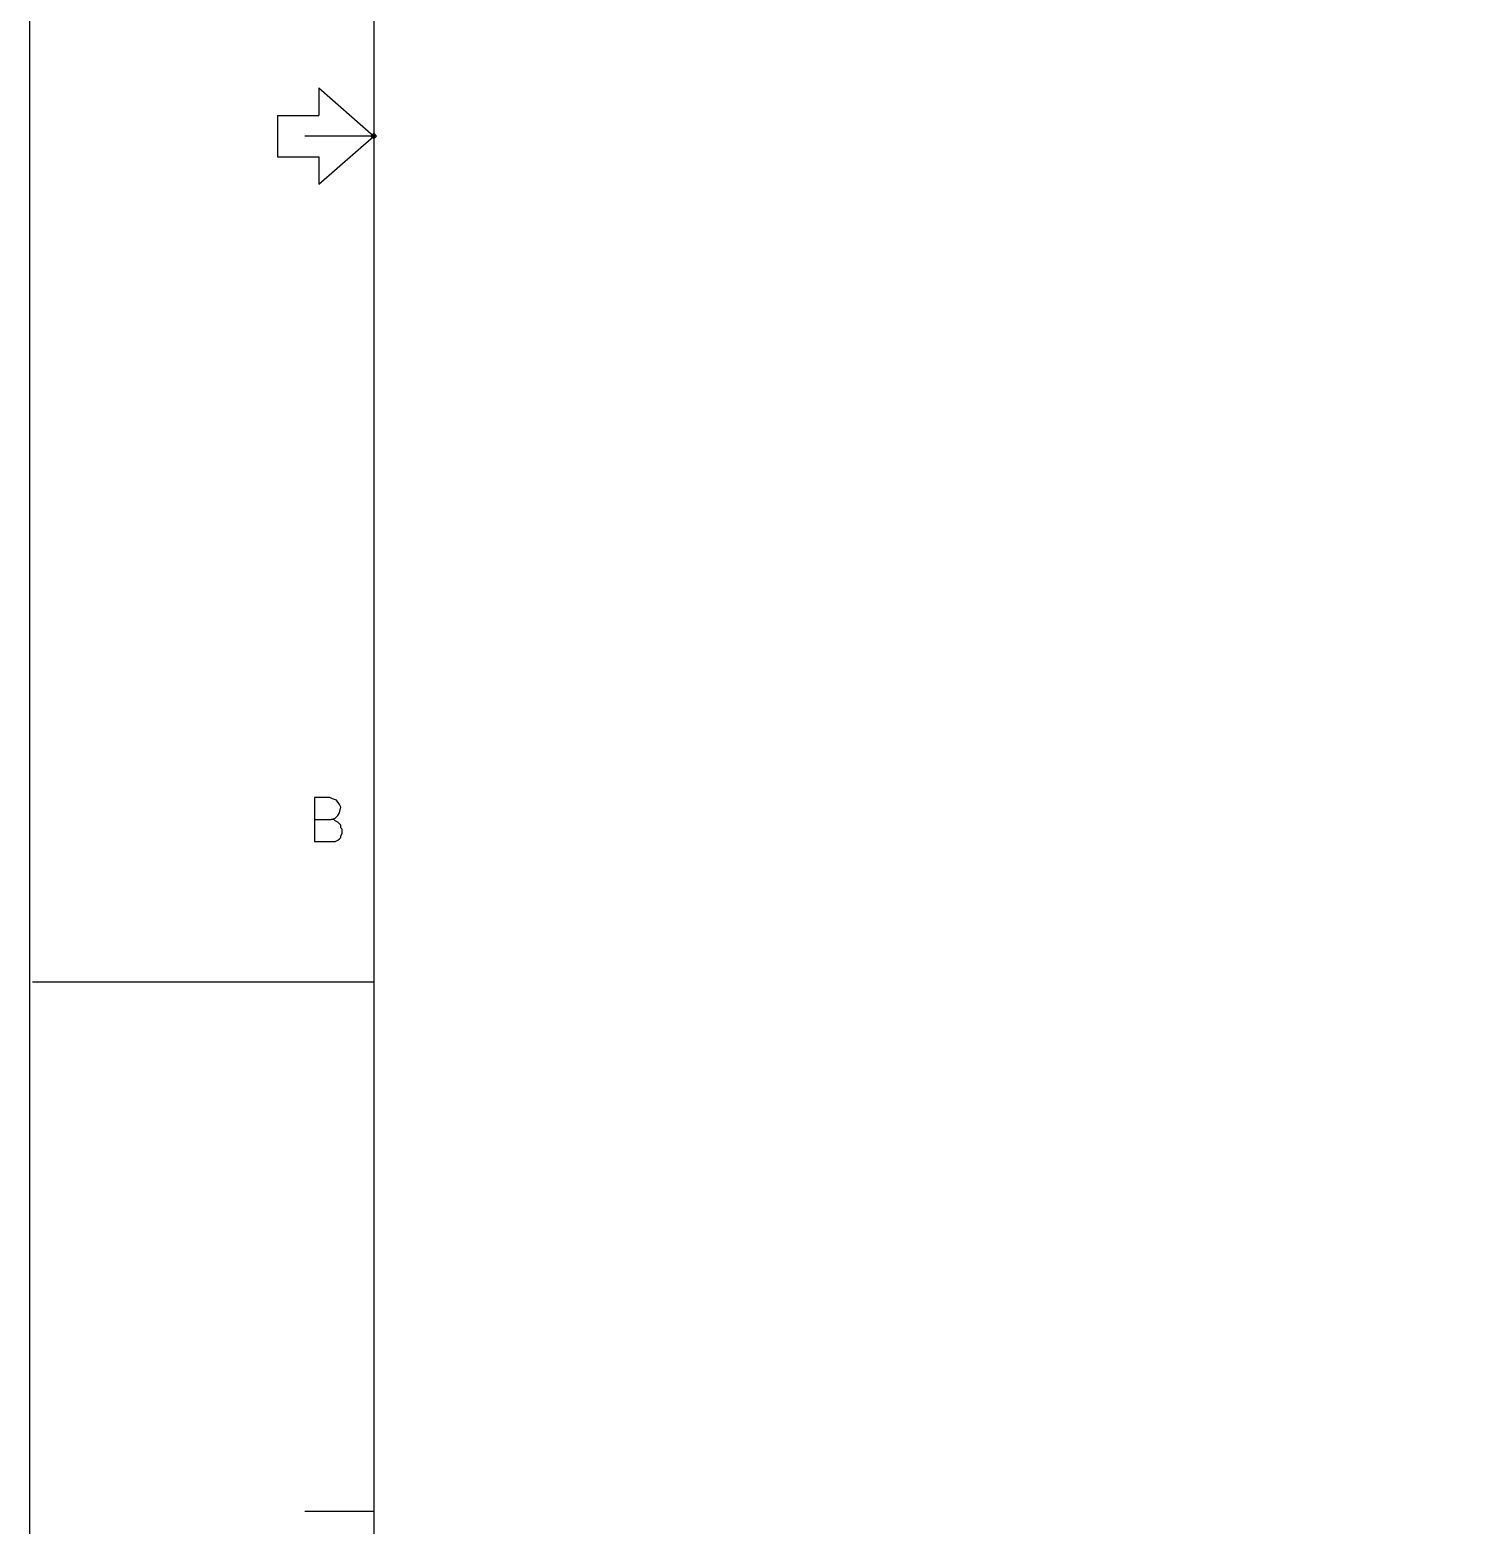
# Model space of a CAD drawing. Extents: x 0 to 597, y 0 to 422.
# Drawn here: x 0 to 103.8, y 108.9 to 217.6 of the extents above; entities that cross this region are included whole.
import ezdxf

# ---------------------------------------------------------------- set-up
doc = ezdxf.new("R2010")
doc.units = 0
doc.header["$MEASUREMENT"] = 0
doc.layers.add('GT_1', color=7, linetype='Continuous')

msp = doc.modelspace()

# ---------------------------------------------------------------- linework, layer by layer
at = {"linetype": 'Continuous'}
msp.add_lwpolyline([(0, 421.74), (597.11, 421.74), (597.11, 0), (0, 0)], close=True, dxfattribs=at)
at = {"layer": 'GT_1', "flags": 128}
for points in [[(25, 409.8), (25, 10)], [(21, 213.4), (21, 211.4)], [(21, 213.4), (25, 209.9)], [(18, 211.4), (18, 208.4), (21, 208.4), (21, 206.4), (25, 209.9)], [(18, 211.4), (21, 211.4)], [(25, 209.9), (20, 209.9)], [(24.9, 210), (25, 210.1), (25.2, 209.9), (25, 209.7), (24.8, 209.9), (24.9, 210)], [(25, 210), (25.1, 209.9), (25, 209.8), (24.9, 209.9), (25, 210)], [(20.7, 160.2), (21.9, 160.2), (22.2, 160.3), (22.4, 160.5), (22.5, 160.7), (22.6, 161.1), (22.5, 161.3), (22.3, 161.6), (22, 161.7), (21.8, 161.8), (20.7, 161.8), (20.7, 158.6), (21.9, 158.6), (22.1, 158.6), (22.2, 158.6), (22.4, 158.7), (22.5, 158.8), (22.6, 158.9), (22.6, 159), (22.7, 159.2), (22.7, 159.3), (22.7, 159.5), (22.6, 159.6), (22.6, 159.8), (22.5, 159.9), (22.4, 160), (22.2, 160.1), (22.1, 160.2), (21.9, 160.2)], [(0.2, 148.4), (25, 148.4)], [(25, 109.9), (20, 109.9)]]:
    msp.add_lwpolyline(points, dxfattribs=at)

doc.saveas('drawing.dxf')
